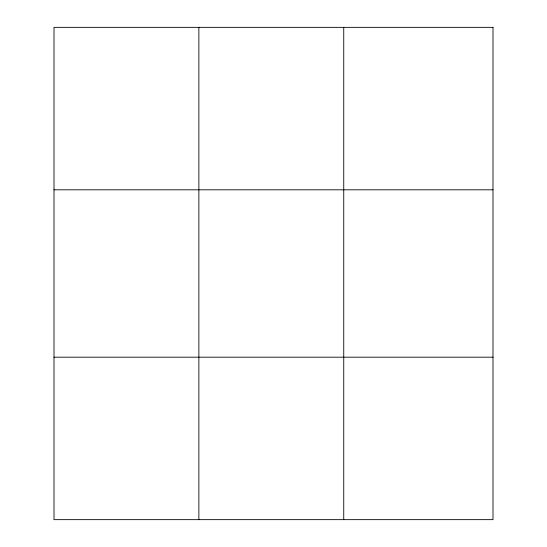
<?xml version="1.0" encoding="UTF-8"?>
<svg xmlns="http://www.w3.org/2000/svg" width="547" height="547" viewBox="0 0 547 547"><rect width="100%" height="100%" fill="white"/><g stroke="black" fill="none" stroke-linecap="round" stroke-linejoin="round"><path stroke-width="0.82" d="M198.869 27.35L198.869 519.65M343.742 27.35L343.742 519.65M54.003 189.809L492.997 189.809M54.003 357.191L492.997 357.191M492.997 27.35L492.997 519.65L54.003 519.65L54.003 27.35L492.997 27.35"/></g></svg>
